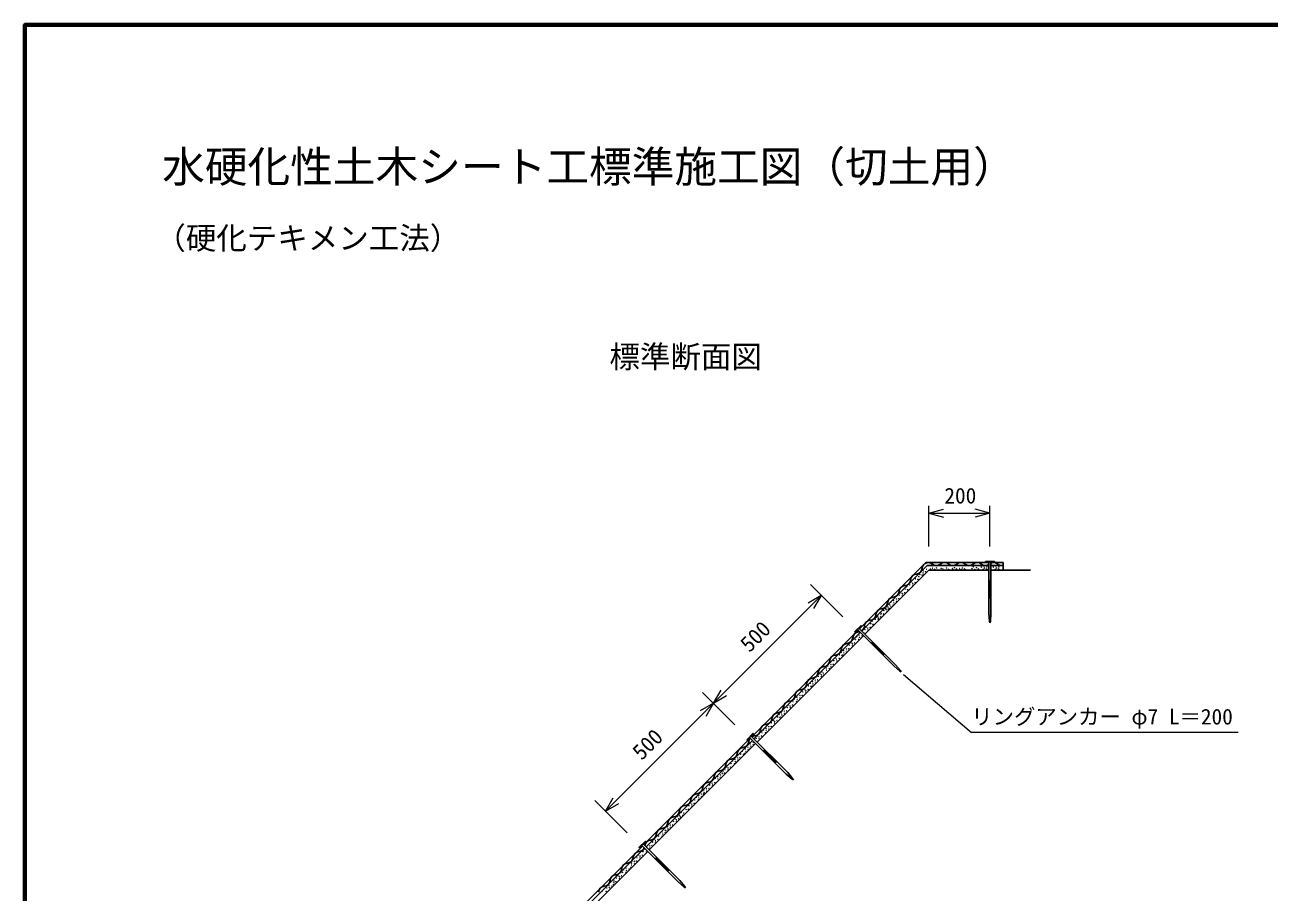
# Model space of a CAD drawing. Units: millimetres, scale not verified. Extents: x 200 to 8200, y 200 to 5825.
# Drawn here: x 200 to 4279, y 2898 to 5740 of the extents above; entities that cross this region are included whole.
import ezdxf
from ezdxf.enums import TextEntityAlignment as Align

# ---------------------------------------------------------------- set-up
doc = ezdxf.new("R2010")
doc.units = ezdxf.units.MM
doc.header["$LTSCALE"] = 20
for name, color, linetype, lineweight in [('C-STR', 7, 'Continuous', 25), ('C-STR-DIM', 1, 'Continuous', 13), ('C-STR-HTXT', 1, 'Continuous', 13), ('C-TTL', 2, 'Continuous', 70)]:
    doc.layers.add(name, color=color, linetype=linetype, lineweight=lineweight)
doc.layers.add('C-TTL-TXT', color=7, linetype='Continuous')
doc.styles.add('ＭＳ ゴシック', font='')
doc.styles.get('ＭＳ ゴシック').set_extended_font_data('MS Gothic')

msp = doc.modelspace()

# ---------------------------------------------------------------- linework, layer by layer
at = {"layer": 'C-STR'}
for p, q in [((3153.61, 3978.03), (2936.53, 3760.95)), ((2943.63, 3753.86), (3157.75, 3967.98)), ((3153.61, 3978.03), (3360.47, 3978.03)), ((3360.47, 3967.98), (3157.75, 3967.98)), ((3348.94, 3981.99), (3378.99, 3981.99)), ((3348.94, 3980.52), (3348.94, 3981.99)), ((3379, 3980.52), (3348.94, 3980.52)), ((3360.47, 3980.52), (3360.47, 3810.81)), ((3367.47, 3980.52), (3367.47, 3810.81)), ((3367.47, 3978.03), (3407.15, 3978.03)), ((3367.47, 3967.98), (3407.15, 3967.98)), ((3379, 3980.52), (3379, 3981.99)), ((3407.15, 3952.98), (3407.15, 3978.03)), ((3163.97, 3952.98), (2954.24, 3743.26)), ((3360.47, 3952.98), (3163.97, 3952.98)), ((3360.47, 3917.35), (3367.47, 3917.35)), ((3367.47, 3952.98), (3497.06, 3952.98)), ((3360.47, 3913.65), (3367.47, 3913.65)), ((3360.47, 3909.95), (3367.47, 3909.95)), ((3360.47, 3906.25), (3367.47, 3906.24)), ((3360.47, 3902.54), (3367.47, 3902.54)), ((3360.47, 3898.84), (3367.47, 3898.84)), ((3360.47, 3895.14), (3367.47, 3895.14)), ((3360.47, 3891.44), (3367.47, 3891.43)), ((3360.47, 3887.73), (3367.47, 3887.73)), ((3360.47, 3884.03), (3367.47, 3884.03)), ((3360.47, 3880.33), (3367.47, 3880.33)), ((3360.47, 3876.63), (3367.47, 3876.63)), ((3360.47, 3872.92), (3367.47, 3872.92)), ((3360.47, 3869.22), (3367.47, 3869.22)), ((3360.47, 3865.52), (3367.47, 3865.52)), ((3360.47, 3861.82), (3367.47, 3861.82)), ((3362.47, 3785.81), (3360.47, 3810.81)), ((3365.47, 3785.81), (3367.47, 3810.81)), ((2931.58, 3756), (2582.98, 3407.4)), ((2920.31, 3750.96), (2941.56, 3772.22)), ((2942.6, 3771.18), (2921.36, 3749.92)), ((2929.51, 3758.08), (3049.55, 3638.11)), ((2934.45, 3763.03), (3054.49, 3643.06)), ((2942.6, 3771.18), (2941.56, 3772.23)), ((3362.47, 3785.81), (3363.97, 3780.81)), ((3363.97, 3780.81), (3365.47, 3785.81)), ((2590.08, 3400.31), (2938.68, 3748.91)), ((2949.29, 3738.31), (2600.69, 3389.7)), ((2921.36, 3749.92), (2920.31, 3750.96)), ((2974.18, 3713.43), (2979.13, 3718.38)), ((2976.8, 3710.81), (2981.75, 3715.76)), ((2979.42, 3708.19), (2984.37, 3713.14)), ((2982.04, 3705.58), (2986.99, 3710.52)), ((2984.66, 3702.96), (2989.61, 3707.91)), ((2987.28, 3700.34), (2992.23, 3705.29)), ((2989.9, 3697.72), (2994.85, 3702.67)), ((2992.52, 3695.11), (2997.47, 3700.06)), ((2995.13, 3692.49), (3000.08, 3697.44)), ((2997.75, 3689.87), (3002.7, 3694.82)), ((3000.37, 3687.25), (3005.32, 3692.2)), ((3002.99, 3684.64), (3007.94, 3689.59)), ((3005.61, 3682.02), (3010.56, 3686.97)), ((3008.23, 3679.4), (3013.18, 3684.35)), ((3010.85, 3676.79), (3015.8, 3681.74)), ((3013.47, 3674.17), (3018.42, 3679.12)), ((3068.64, 3621.85), (3049.55, 3638.11)), ((3070.76, 3623.97), (3054.49, 3643.06)), ((3068.64, 3621.85), (3073.24, 3619.38)), ((3073.24, 3619.38), (3070.76, 3623.97)), ((2578.03, 3402.45), (2229.43, 3053.84)), ((2236.52, 3046.75), (2585.13, 3395.36)), ((2566.76, 3397.41), (2588.01, 3418.67)), ((2567.8, 3396.37), (2566.76, 3397.41)), ((2589.05, 3417.63), (2567.8, 3396.37)), ((2575.95, 3404.53), (2695.99, 3284.56)), ((2580.9, 3409.48), (2700.94, 3289.51)), ((2589.05, 3417.63), (2588.01, 3418.67)), ((2595.74, 3384.75), (2247.13, 3036.15)), ((2620.63, 3359.87), (2625.58, 3364.82)), ((2623.25, 3357.26), (2628.2, 3362.21)), ((2625.87, 3354.64), (2630.82, 3359.59)), ((2628.49, 3352.02), (2633.44, 3356.97)), ((2631.11, 3349.4), (2636.06, 3354.35)), ((2633.72, 3346.79), (2638.67, 3351.74)), ((2636.34, 3344.17), (2641.29, 3349.12)), ((2638.96, 3341.55), (2643.91, 3346.5)), ((2641.58, 3338.94), (2646.53, 3343.89)), ((2644.2, 3336.32), (2649.15, 3341.27)), ((2646.82, 3333.7), (2651.77, 3338.65)), ((2649.44, 3331.08), (2654.39, 3336.03)), ((2652.06, 3328.47), (2657.01, 3333.42)), ((2654.67, 3325.85), (2659.62, 3330.8)), ((2657.29, 3323.23), (2662.24, 3328.18)), ((2659.91, 3320.62), (2664.86, 3325.57)), ((2715.09, 3268.3), (2695.99, 3284.56)), ((2717.21, 3270.42), (2700.94, 3289.51)), ((2715.09, 3268.3), (2719.69, 3265.82)), ((2719.69, 3265.82), (2717.21, 3270.42)), ((2213.21, 3043.86), (2234.45, 3065.12)), ((2235.5, 3064.08), (2214.25, 3042.82)), ((2235.5, 3064.08), (2234.46, 3065.12)), ((2224.48, 3048.89), (1875.87, 2700.29)), ((1882.97, 2693.2), (2231.57, 3041.8)), ((2242.18, 3031.2), (1893.58, 2682.59)), ((2214.25, 3042.82), (2213.21, 3043.86)), ((2222.4, 3050.97), (2342.44, 2931)), ((2227.35, 3055.92), (2347.39, 2935.95)), ((2267.08, 3006.32), (2272.03, 3011.27)), ((2269.7, 3003.7), (2274.65, 3008.65)), ((2272.32, 3001.09), (2277.26, 3006.04)), ((2274.93, 2998.47), (2279.88, 3003.42)), ((2277.55, 2995.85), (2282.5, 3000.8)), ((2280.17, 2993.23), (2285.12, 2998.18)), ((2282.79, 2990.62), (2287.74, 2995.57)), ((2285.41, 2988), (2290.36, 2992.95)), ((2288.03, 2985.38), (2292.98, 2990.33)), ((2290.65, 2982.77), (2295.6, 2987.71)), ((2293.26, 2980.15), (2298.21, 2985.1)), ((2295.88, 2977.53), (2300.83, 2982.48)), ((2298.5, 2974.91), (2303.45, 2979.86)), ((2301.12, 2972.3), (2306.07, 2977.25)), ((2303.74, 2969.68), (2308.69, 2974.63)), ((2306.36, 2967.06), (2311.31, 2972.01)), ((2361.54, 2914.74), (2342.44, 2931)), ((2363.66, 2916.87), (2347.39, 2935.95)), ((2361.54, 2914.74), (2366.13, 2912.27)), ((2366.13, 2912.27), (2363.66, 2916.87))]:
    msp.add_line(p, q, dxfattribs=at)
for centre in [(3169.3, 3956.88), (3176.47, 3959.69), (3189.16, 3960.31), (3204.29, 3959.16), (3210.16, 3957.28), (3221.49, 3960.03), (3241.06, 3958.26), (3248.02, 3961.24), (3254.01, 3956.8), (3264.58, 3958.3), (3273.87, 3960.23), (3281.34, 3956.8), (3305.28, 3958.18), (3309.52, 3964.27), (3320.02, 3961.24), (3326.01, 3956.8), (3335.63, 3963.49), (3344.91, 3966.09), (3345.87, 3960.23), (3353.34, 3956.8), (3353.89, 3963.49), (3374.89, 3963.37), (3384.17, 3965.97), (3385.13, 3960.11), (3392.6, 3956.68), (3393.15, 3963.37), (3120.53, 3924.52), (3127.74, 3922.83), (3131.05, 3931.55), (3134.59, 3938.58), (3141.81, 3936.9), (3144.69, 3944.07), (3145.03, 3937.94), (3145.45, 3951.01), (3152.92, 3947.94), (3156.88, 3956.13), (3181.98, 3955.81), (3228.25, 3955.52), (3242.45, 3955.66), (3269.78, 3955.66), (3314.45, 3955.66), (3341.78, 3955.66), (3381.04, 3955.54), (3071.98, 3879.65), (3076.81, 3876.19), (3084.51, 3879.04), (3086.58, 3890.58), (3091.31, 3898.98), (3093.8, 3888.89), (3101.2, 3905.19), (3105.92, 3913.59), (3110.75, 3910.13), (3111.09, 3904), (3118.45, 3912.98), (3026.73, 3834.4), (3035.67, 3839.66), (3040.4, 3848.06), (3046.92, 3839.13), (3048.25, 3853.34), (3049.55, 3846.03), (3057.81, 3858.62), (3057.82, 3850.74), (3065.19, 3859.72), (3067.26, 3871.25), (3077.14, 3870.06), (2989.48, 3797.15), (2992.79, 3800.45), (2997.33, 3802.43), (2997.61, 3796.99), (2998.64, 3795.12), (3005.32, 3799.85), (3006.9, 3807.71), (3006.91, 3799.83), (3007.39, 3811.38), (3014.28, 3808.81), (3014.6, 3809.7), (3016.35, 3820.34), (3021.07, 3828.74), (3022, 3826), (3025.89, 3825.27), (3026.23, 3819.15), (3031.55, 3830.93), (3031.89, 3824.81), (3033.6, 3828.13), (3039.26, 3833.79), (2954.12, 3758.11), (2958.85, 3766.51), (2963.67, 3763.05), (2964.01, 3756.93), (2971.38, 3765.91), (2973.45, 3777.44), (2978.17, 3785.84), (2980.66, 3775.76), (2988.06, 3792.05), (2997.95, 3790.87), (2907.93, 3715.6), (2912.76, 3712.14), (2920.46, 3714.99), (2922.54, 3726.53), (2927.26, 3734.93), (2933.79, 3726), (2935.11, 3740.2), (2936.42, 3732.9), (2944.68, 3737.6), (2952.05, 3746.58), (2871.62, 3675.62), (2876.35, 3684.02), (2878.84, 3673.93), (2882.87, 3675.08), (2884.2, 3689.29), (2885.5, 3681.99), (2893.76, 3694.57), (2893.77, 3686.69), (2901.14, 3695.67), (2903.21, 3707.2), (2913.1, 3706.01), (2827.63, 3632.72), (2833.28, 3638.38), (2842.85, 3643.66), (2842.86, 3635.78), (2850.23, 3644.76), (2852.3, 3656.29), (2857.02, 3664.69), (2861.84, 3661.23), (2862.18, 3655.1), (2869.55, 3664.08), (2791.94, 3592.75), (2799.32, 3593.85), (2801.39, 3605.38), (2806.11, 3613.78), (2810.93, 3610.31), (2811.27, 3604.19), (2812.94, 3619.1), (2817.76, 3615.63), (2818.1, 3609.51), (2828.94, 3625.42), (2837.2, 3630.12), (2750.48, 3554.47), (2755.2, 3562.87), (2760.02, 3559.4), (2760.36, 3553.28), (2767.73, 3562.26), (2769.8, 3573.79), (2774.52, 3582.19), (2777.01, 3572.11), (2781.05, 3573.26), (2782.37, 3587.47), (2783.68, 3580.16), (2791.95, 3584.86), (2704.29, 3511.96), (2709.11, 3508.49), (2716.82, 3511.35), (2718.89, 3522.88), (2723.61, 3531.28), (2730.14, 3522.35), (2731.46, 3536.56), (2732.77, 3529.25), (2741.03, 3541.84), (2741.04, 3533.95), (2748.4, 3542.93), (2667.98, 3471.97), (2672.7, 3480.37), (2675.19, 3470.29), (2679.23, 3471.44), (2680.55, 3485.64), (2681.86, 3478.34), (2690.12, 3490.93), (2690.12, 3483.04), (2697.49, 3492.02), (2699.56, 3503.55), (2709.45, 3502.37), (2621.79, 3429.46), (2629.64, 3434.73), (2630.95, 3427.43), (2639.21, 3440.01), (2639.21, 3432.13), (2646.58, 3441.11), (2648.65, 3452.64), (2653.38, 3461.04), (2658.2, 3457.58), (2658.54, 3451.46), (2665.91, 3460.44), (2588.29, 3389.1), (2597.74, 3401.73), (2602.46, 3410.13), (2607.29, 3406.67), (2607.63, 3400.54), (2614.99, 3409.52), (2617.07, 3421.06), (2628.32, 3420.53), (2546.83, 3350.82), (2551.55, 3359.22), (2556.71, 3349.63), (2560.43, 3352.64), (2561.76, 3366.85), (2564.08, 3358.61), (2571.32, 3372.13), (2571.33, 3364.25), (2577.4, 3369.61), (2578.73, 3383.82), (2580.03, 3376.52), (2588.3, 3381.22), (2500.64, 3308.31), (2505.46, 3304.84), (2513.17, 3307.7), (2515.24, 3319.23), (2519.97, 3327.63), (2526.49, 3318.7), (2527.81, 3332.91), (2529.12, 3325.6), (2537.38, 3338.19), (2537.39, 3330.31), (2544.76, 3339.29), (2463.4, 3271.07), (2471.25, 3276.34), (2472.55, 3269.04), (2480.81, 3281.62), (2480.82, 3273.74), (2486.47, 3287.28), (2490.26, 3294.25), (2493.85, 3288.38), (2495.92, 3299.91), (2505.8, 3298.72), (2425.99, 3231.09), (2427.3, 3223.78), (2435.56, 3236.37), (2435.57, 3228.48), (2442.93, 3237.46), (2445.01, 3249), (2449.73, 3257.4), (2454.55, 3253.93), (2454.89, 3247.81), (2462.26, 3256.79), (2381.85, 3189.51), (2386.67, 3186.05), (2394.38, 3188.91), (2396.45, 3200.44), (2401.17, 3208.84), (2407.7, 3199.91), (2409.02, 3214.11), (2410.33, 3206.81), (2418.59, 3219.4), (2418.59, 3211.51), (2424.67, 3216.88), (2425.96, 3220.49), (2339.97, 3146.16), (2345.54, 3149.53), (2349.12, 3144.13), (2351.32, 3158.59), (2357.85, 3149.66), (2360.48, 3156.56), (2367.68, 3168.49), (2375.05, 3169.58), (2377.12, 3181.11), (2387.01, 3179.93), (2299.79, 3100.6), (2307.2, 3112.29), (2308.51, 3104.99), (2316.76, 3117.57), (2316.77, 3109.69), (2324.14, 3118.67), (2326.21, 3130.2), (2330.93, 3138.6), (2335.76, 3135.14), (2336.1, 3129.01), (2343.46, 3137.99), (2346.49, 3137.23), (2258.33, 3062.32), (2263.05, 3070.72), (2267.88, 3067.26), (2268.21, 3061.13), (2275.58, 3070.11), (2277.65, 3081.65), (2282.38, 3090.05), (2288.9, 3081.12), (2290.23, 3095.32), (2291.53, 3088.02), (2299.8, 3092.72), (2305.88, 3098.09), (2212.14, 3019.81), (2224.67, 3019.2), (2226.74, 3030.73), (2231.47, 3039.13), (2237.99, 3030.2), (2239.32, 3044.41), (2248.88, 3049.69), (2248.89, 3041.81), (2256.26, 3050.79), (2187.08, 2979.29), (2188.4, 2993.5), (2189.71, 2986.19), (2197.97, 2998.78), (2197.98, 2990.9), (2205.35, 2999.88), (2207.42, 3011.41), (2216.96, 3016.34), (2217.3, 3010.22), (2131.83, 2936.93), (2139.54, 2943.53), (2144.26, 2951.93), (2149.08, 2948.46), (2149.42, 2942.34), (2156.79, 2951.32), (2158.86, 2962.85), (2163.58, 2971.25), (2170.11, 2962.32), (2171.43, 2976.53), (2172.74, 2969.22), (2181.01, 2973.92), (2093.35, 2901.01), (2105.88, 2900.41), (2107.95, 2911.94), (2114.86, 2919.96), (2116.17, 2912.65), (2124.44, 2917.36), (2130.09, 2930.9), (2130.1, 2923.01), (2130.51, 2922.72), (2133.14, 2929.62), (2137.46, 2931.99)]:
    msp.add_circle(centre, 0.3, dxfattribs=at)
for centre, start, end in [((3121.61, 3960.63), 273.88791, 356.11209), ((3162.28, 3957.87), 123.51376, 176.11209), ((3161.93, 3957.65), 122.56856, 122.632), ((3161.93, 3957.65), 121.61148, 122.37254), ((3162.28, 3957.87), 122.84467, 123.34046), ((3161.93, 3957.65), 48.88791, 121.61148), ((3188.73, 3988.36), 228.88791, 311.11209), ((3215.53, 3957.65), 48.88791, 131.11209), ((3242.33, 3988.36), 228.88791, 311.11209), ((3269.13, 3957.65), 48.88791, 131.11209), ((3295.93, 3988.36), 228.88791, 311.11209), ((3322.73, 3957.65), 48.88791, 131.11209), ((3349.53, 3988.36), 228.88791, 276.92119), ((3349.53, 3988.36), 276.92119, 302.43844), ((3376.33, 3957.65), 48.88791, 115.79722), ((3403.13, 3988.36), 228.88791, 281.37709), ((3083.71, 3922.73), 273.88791, 356.11209), ((3124.37, 3919.97), 93.88791, 176.11209), ((3045.81, 3884.83), 273.88791, 356.11209), ((3086.47, 3882.07), 93.88791, 176.11209), ((3007.91, 3846.93), 273.88791, 356.11209), ((3048.57, 3844.17), 93.88791, 176.11209), ((2970.01, 3809.03), 273.88791, 356.11209), ((3010.67, 3806.27), 93.88791, 176.11209), ((2932.11, 3771.13), 303.49863, 356.11209), ((2972.77, 3768.37), 93.88791, 176.11209), ((2896.97, 3692.56), 93.88791, 176.11209), ((2894.2, 3733.23), 273.88791, 356.11209), ((2934.87, 3730.47), 93.88791, 176.11209), ((2932.11, 3771.13), 273.88791, 282.11729), ((2859.07, 3654.66), 93.88791, 176.11209), ((2856.3, 3695.33), 273.88791, 356.11209), ((2821.17, 3616.76), 93.88791, 176.11209), ((2818.4, 3657.43), 273.88791, 356.11209), ((2783.27, 3578.86), 93.88791, 176.11209), ((2780.5, 3619.53), 273.88791, 356.11209), ((2745.36, 3540.96), 93.88791, 176.11209), ((2742.6, 3581.63), 273.88791, 356.11209), ((2707.46, 3503.06), 93.88791, 176.11209), ((2704.7, 3543.72), 273.88791, 356.11209), ((2669.56, 3465.16), 93.88791, 176.11209), ((2666.8, 3505.82), 273.88791, 356.11209), ((2591, 3430.02), 273.88791, 356.11209), ((2631.66, 3427.26), 93.88791, 176.11209), ((2628.9, 3467.92), 273.88791, 356.11209), ((2553.1, 3392.12), 273.88791, 356.11209), ((2593.76, 3389.36), 140.25436, 176.11209), ((2593.76, 3389.36), 93.88791, 120.4089), ((2515.2, 3354.22), 273.88791, 356.11209), ((2555.86, 3351.46), 93.88791, 176.11209), ((2477.29, 3316.32), 273.88791, 356.11209), ((2517.96, 3313.56), 93.88791, 176.11209), ((2439.39, 3278.42), 273.88791, 356.11209), ((2480.06, 3275.65), 93.88791, 176.11209), ((2401.49, 3240.52), 273.88791, 356.11209), ((2442.16, 3237.75), 93.88791, 176.11209), ((2366.36, 3161.95), 93.88791, 176.11209), ((2363.59, 3202.62), 273.88791, 356.11209), ((2404.26, 3199.85), 93.88791, 176.11209), ((2328.45, 3124.05), 93.88791, 176.11209), ((2325.69, 3164.72), 273.88791, 356.11209), ((2290.55, 3086.15), 93.88791, 176.11209), ((2287.79, 3126.81), 273.88791, 356.11209), ((2252.65, 3048.25), 93.88791, 172.70931), ((2249.89, 3088.91), 273.88791, 356.11209), ((2214.75, 3010.35), 93.88791, 176.11209), ((2211.99, 3051.01), 273.88791, 336.09955), ((2176.85, 2972.45), 93.88791, 176.11209), ((2174.09, 3013.11), 273.88791, 356.11209), ((2138.95, 2934.55), 93.88791, 176.11209), ((2136.19, 2975.21), 273.88791, 356.11209), ((2101.05, 2896.65), 93.88791, 176.11209), ((2098.29, 2937.31), 273.88791, 356.11209)]:
    msp.add_arc(centre, 20.38, start, end, dxfattribs=at)
at = {"layer": 'C-STR-DIM'}
for p, q in [((3163.97, 4030.12), (3163.97, 4164.12)), ((3363.97, 4030.12), (3363.97, 4164.12)), ((3163.97, 4140.12), (3212.26, 4153.06)), ((3163.97, 4140.12), (3363.97, 4140.12)), ((3163.97, 4140.12), (3212.26, 4127.17)), ((3363.97, 4140.12), (3315.67, 4153.06)), ((3363.97, 4140.12), (3315.67, 4127.17)), ((2881.67, 3799.73), (2775.6, 3905.8)), ((2457.4, 3516.89), (2810.96, 3870.44)), ((2810.96, 3870.44), (2767.66, 3845.44)), ((2810.96, 3870.44), (2785.96, 3827.14)), ((2528.11, 3446.18), (2422.05, 3552.24)), ((2457.4, 3516.89), (2482.4, 3560.19)), ((2103.85, 3163.33), (2457.4, 3516.89)), ((2457.4, 3516.89), (2414.1, 3491.89)), ((2457.4, 3516.89), (2432.4, 3473.59)), ((2457.4, 3516.89), (2500.7, 3541.89)), ((2174.56, 3092.62), (2068.49, 3198.69)), ((2103.85, 3163.33), (2128.85, 3206.64)), ((2103.85, 3163.33), (2147.15, 3188.33))]:
    msp.add_line(p, q, dxfattribs=at)
at = {"layer": 'C-STR-HTXT'}
for p, q in [((3080.95, 3611.31), (3303.42, 3421.56)), ((3302.95, 3421.95), (4177.95, 3421.95))]:
    msp.add_line(p, q, dxfattribs=at)
at = {"layer": 'C-TTL'}
msp.add_lwpolyline([(200, 200), (8200, 200), (8200, 5740), (200, 5740)], close=True, dxfattribs=at)

# ---------------------------------------------------------------- texts
at = {"layer": 'C-STR-DIM', "color": 7, "style": 'ＭＳ ゴシック'}
msp.add_text('200', height=51.32, dxfattribs=at).set_placement((3214.6, 4156.11), align=Align.BOTTOM_LEFT)
for p in [(2586.84, 3670.02), (2233.29, 3316.47)]:
    msp.add_text('500', height=51.32, rotation=45, dxfattribs=at).set_placement(p, align=Align.BOTTOM_LEFT)
at = {"layer": 'C-STR-HTXT', "color": 7, "style": 'ＭＳ ゴシック'}
msp.add_text('リングアンカー φ7 L＝200', height=51.32, dxfattribs=at).set_placement((3302.95, 3431.95), align=Align.BOTTOM_LEFT)
at = {"layer": 'C-TTL-TXT', "color": 3, "style": 'ＭＳ ゴシック'}
for s, height, p in [('水硬化性土木シート工標準施工図（切土用）', 102.6, (650.04, 5193.35)), ('（硬化テキメン工法）', 73.31, (627.67, 4982.63))]:
    msp.add_text(s, height=height, dxfattribs=at).set_placement(p, align=Align.BOTTOM_LEFT)
at = {"layer": 'C-TTL-TXT', "style": 'ＭＳ ゴシック'}
msp.add_text('標準断面図', height=73.31, dxfattribs=at).set_placement((2116.43, 4593.95), align=Align.BOTTOM_LEFT)

doc.saveas('drawing.dxf')
